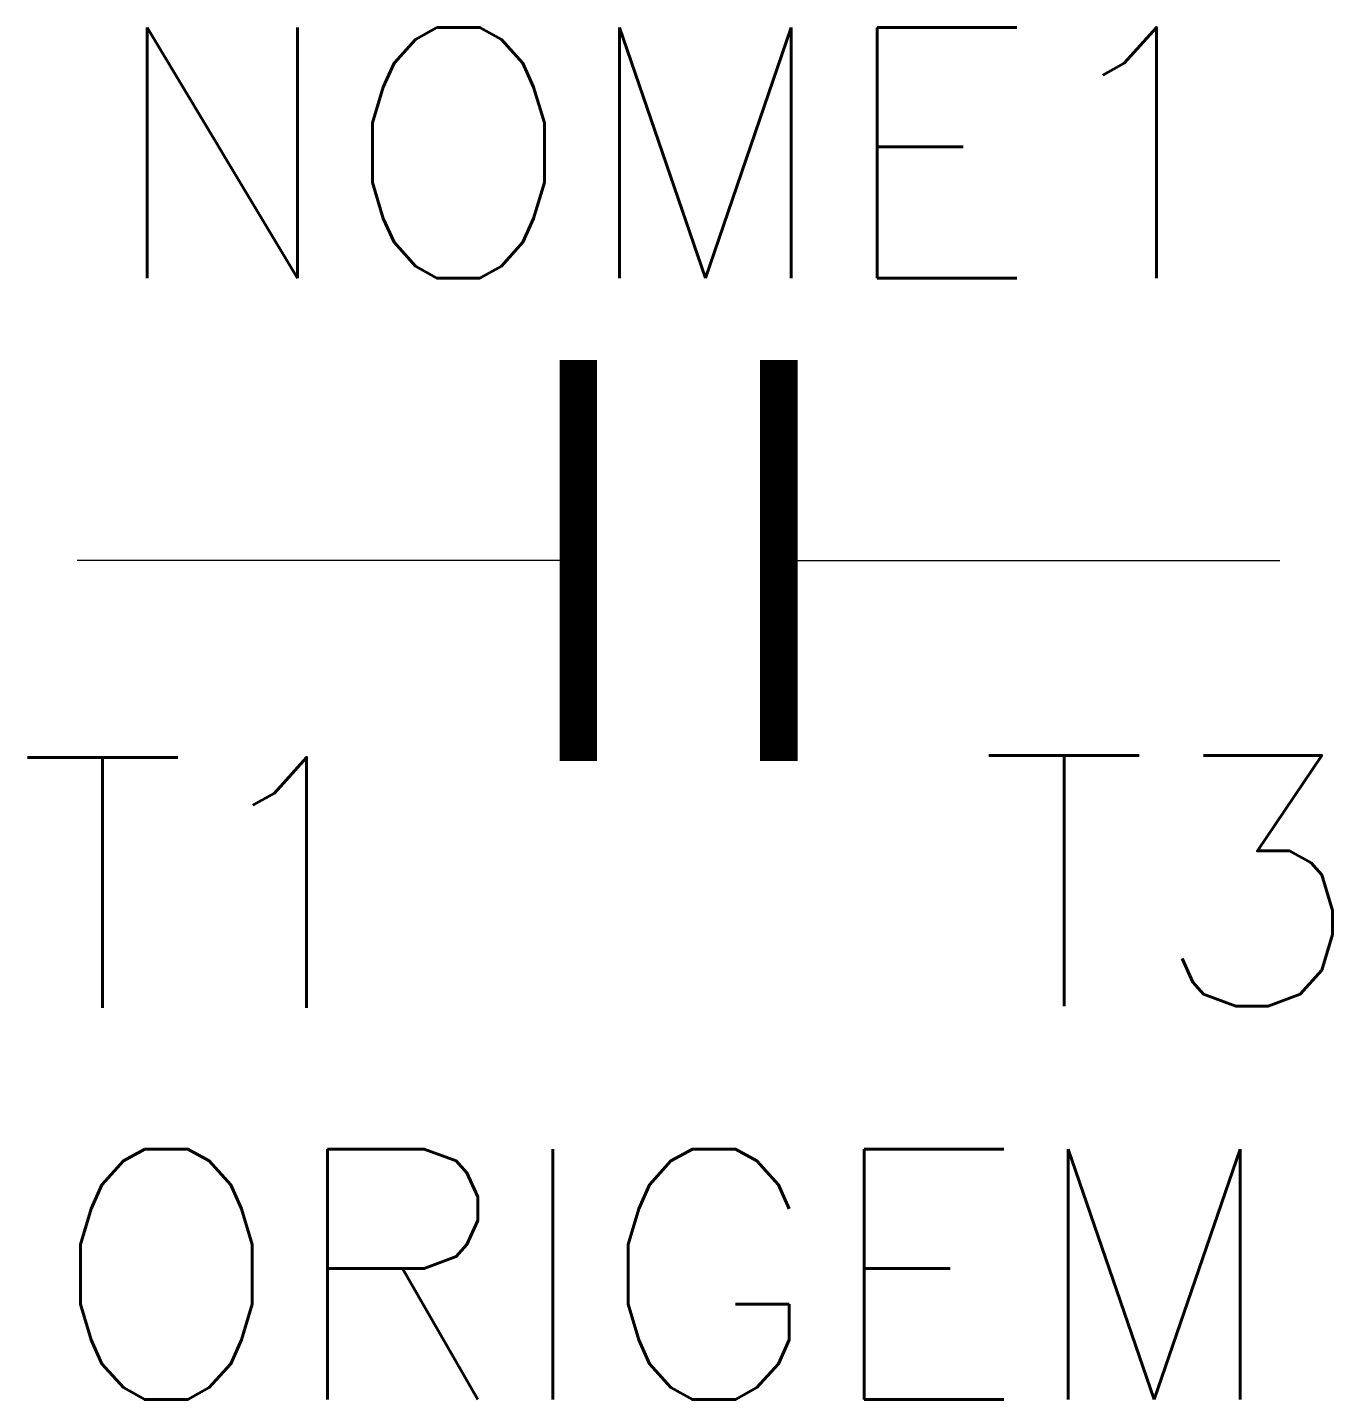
# Model space of a CAD drawing. Header units: millimetres. Extents: x 265.7 to 276.1, y 45.3 to 56.2.
import ezdxf
from ezdxf.enums import TextEntityAlignment as Align

# ---------------------------------------------------------------- set-up
doc = ezdxf.new("R2010")
doc.units = ezdxf.units.MM
doc.header["$LTSCALE"] = 10
doc.styles.add('ROMANS', font='romans')

msp = doc.modelspace()

# ---------------------------------------------------------------- linework, layer by layer
for p, q in [((270.102, 51.959), (266.102, 51.959)), ((271.702, 51.959), (275.702, 51.959))]:
    msp.add_line(p, q)
at = {"color": 5, "const_width": 0.3}
for points in [[(270.102, 50.359), (270.102, 53.559)], [(271.702, 50.359), (271.702, 53.559)]]:
    msp.add_lwpolyline(points, dxfattribs=at)

# ---------------------------------------------------------------- texts
at = {"style": 'ROMANS'}
msp.add_attdef('NOME1', text='', height=2, dxfattribs=at).set_placement((270.902, 55.213), align=Align.MIDDLE_CENTER)
for tag, p in [('T1', (268.704, 49.387)), ('T3', (276.379, 49.402))]:
    msp.add_attdef(tag, text='', height=2, dxfattribs=at).set_placement(p, align=Align.MIDDLE_RIGHT)
msp.add_attdef('ORIGEM', text='ORIGEM', height=2, dxfattribs=at).set_placement((265.87, 46.261), align=Align.MIDDLE_LEFT)

doc.saveas('drawing.dxf')
